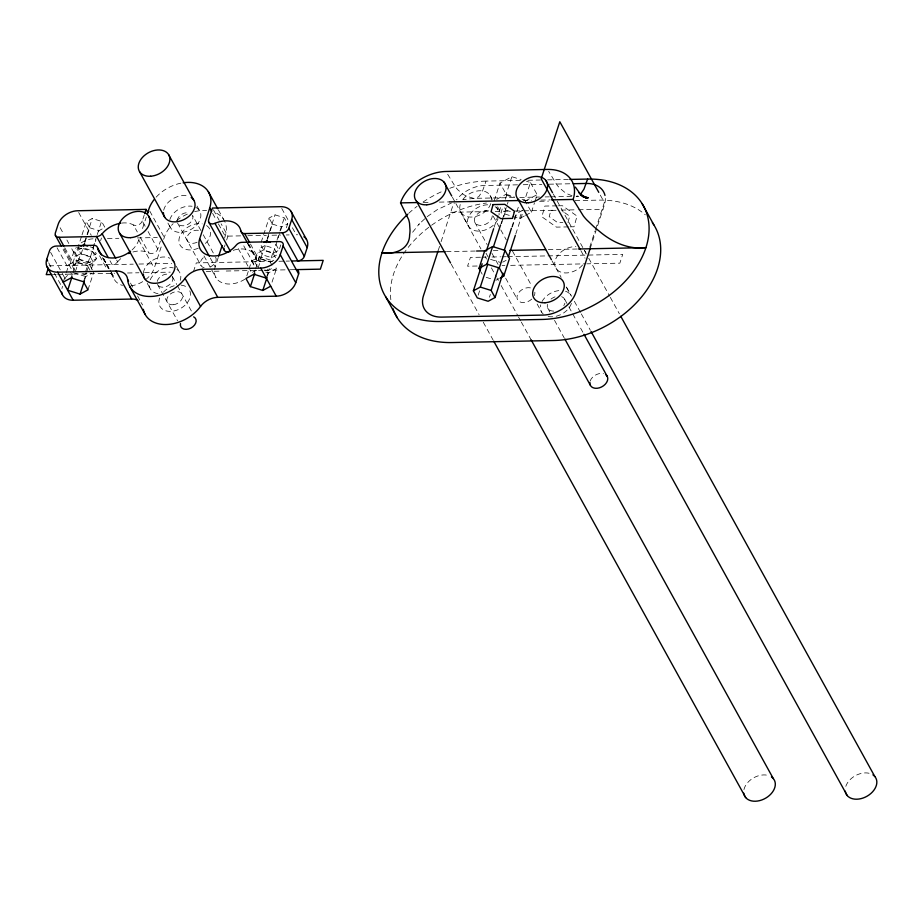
<?xml version="1.0" encoding="UTF-8"?>
<svg xmlns="http://www.w3.org/2000/svg" width="923" height="923" viewBox="0 0 923 923"><rect width="100%" height="100%" fill="white"/><g stroke="black" fill="none" stroke-linecap="round" stroke-linejoin="round"><path stroke-width="0.69" stroke-dasharray="4.62 3.46" d="M567.968 222.466L569.71 216.224L562.257 210.94M63.191 282.15L65.833 274.05M66.271 272.7L68.913 264.601L76.828 260.344L89.219 264.197L92.415 269.989M61.91 288.564A16.856 11.814 -28.9 0 1 62.233 287.376L62.591 286.28M64.922 279.15L65.106 278.608A5.619 3.934 -28.9 0 1 71.613 274.119L70.644 272.366M64.783 247.802L74.475 265.339A5.619 3.934 -28.9 0 1 70.829 261.059L73.69 252.279A16.856 11.814 -28.9 0 1 76.344 247.41M74.694 270.427L72.017 265.559L74.878 256.79L80.809 253.594L90.108 256.49L93.454 262.559L90.592 271.339M90.316 246.891L92.969 247.71L96.327 253.79L90.385 256.975L81.097 254.09L77.74 248.01L81.605 236.173M82.032 234.857L86.324 221.693L92.265 218.497L101.553 221.382L104.91 227.462L98.969 230.658L97.688 234.604M71.106 277.892L72.421 273.843M72.871 272.493L76.828 260.344M72.017 265.559L77.947 262.374L80.809 253.594M84.535 242.195L92.265 218.497M75.363 271.639L78.224 262.87L74.878 256.79M81.097 254.09L83.243 247.514M84.962 242.241L89.681 227.762L86.324 221.693M89.923 270.116L87.235 265.259L90.108 256.49M92.969 247.71L96.834 235.861M97.261 234.546L101.553 221.382M85.481 272.02L87.523 265.755L93.454 262.559M90.385 256.975L95.969 239.865M83.497 281.746L86.139 273.646M86.577 272.297L89.219 264.197M84.893 279.254L85.781 276.554L91.435 273.52M100.619 240.626L101.472 237.996M87.962 289.845L93.696 272.297M145.176 226.262L142.269 221.001L144.173 215.197M132.093 249.925A22.475 15.749 -28.9 0 0 138.762 240.038L140.019 236.196M142.523 228.523L146.284 217.009M132.958 251.991A22.475 15.749 -28.9 0 1 148.949 253.04A5.619 3.934 -28.9 0 0 157.764 249.072L160.371 241.076M130.824 285.876A22.475 15.749 -28.9 0 0 154.256 268.108L162.102 244.064M163.659 239.311L164.282 237.396A33.713 23.629 -28.9 0 1 173.143 223.654M193.438 271.685L196.299 262.905L272.723 261.382M244.976 279.15A22.475 15.749 -28.9 0 1 222.062 282.715A22.475 15.749 -28.9 0 1 215.174 266.885L218.313 257.286M224.566 238.099L225.2 236.173A33.713 23.629 -28.9 0 0 213.94 212.082M224.358 247.018L225.074 244.837M226.654 239.992L227.912 236.126L221.139 223.839M246.822 275.804L248.575 270.404M249.014 269.055L251.656 260.955L259.582 256.698L271.962 260.551M257.448 266.77L254.76 261.913L257.621 253.144L263.563 249.948L272.85 252.833L275.539 257.702M286.372 227.762L287.653 223.816L284.307 217.736L275.008 214.851L269.078 218.036L260.482 244.364L263.84 250.445L273.127 253.329L279.069 250.133L275.712 244.064L273.058 243.234M253.848 274.246L255.175 270.197M255.613 268.847L259.582 256.698M254.76 261.913L260.701 258.728L263.563 249.948M267.278 238.538L268.997 233.277M269.424 231.961L275.008 214.851M258.117 267.993L260.978 259.213L257.621 253.144M263.84 250.445L265.986 243.857M267.705 238.596L268.558 235.965M270.277 230.692L272.423 224.116L269.078 218.036M271.997 265.259L269.989 261.613L272.85 252.833M277.004 240.107L279.577 232.215M280.004 230.9L284.307 217.736M264.751 270.058L267.405 270.877L268.224 268.374M273.127 253.329L281.723 227L287.653 223.816M266.678 276.75L269.32 268.651M267.647 275.608L268.524 272.908L276.439 268.651L274.523 265.178M279.496 248.818L280.788 244.872M272.031 282.15L276.439 268.651M438.24 250.445L439.579 246.36M441.102 241.676L452.108 207.929A28.094 19.695 -28.9 0 1 454.347 203.037M520.399 180.412L486.086 181.093L482.475 191.119L478.818 196.611L475.576 198.214L462.885 199.645M494.267 200.637L499.989 183.089L511.861 176.708L521.16 179.593M494.082 227.346L500.681 207.098M496.643 199.368L506.139 194.257L511.861 176.708M524.31 216.017L519.557 218.566L500.97 212.798L503.173 206.048M505.377 199.299L506.704 195.249L499.989 183.089M501.004 223.62L501.893 220.92M502.331 219.57L508.054 202.022M478.172 295.187L479.937 289.787M501.512 223.631L503.277 218.232M503.716 216.882L505.919 210.132L504.616 207.779M511.85 226.989L519.337 204.041M489.455 297.206L490.332 294.506M512.357 227L516.765 213.501L522.533 210.398M525.499 215.382L531.429 212.186L524.726 200.037L530.448 182.489L526.468 181.243M519.557 218.566L522.199 210.467M515.761 234.084L522.81 212.486M531.429 212.186L534.509 202.737M534.959 201.387L537.163 194.638L530.448 182.489M589.728 247.272L595.047 230.969M595.497 229.608L604.357 202.449L599.477 193.622M590.085 248.76L604.403 204.883A28.094 19.695 -28.9 0 0 605.384 198.445M412.616 232.238L419.377 223.77L418.454 224.681L426.264 217.413M427.176 216.64L437.167 209.74L451.462 202.979M77.74 248.01L81.305 246.095M87.027 273.254L84.662 274.523L80.67 273.289M273.831 260.194L270.266 262.097L260.978 259.213M267.405 270.877L273.346 267.682M525.279 201.018L537.163 194.638M502.7 262.167L506.104 260.344M495.847 280.327L499.239 278.504M577.994 195.964L576.148 196.311L578.744 196.368M527.968 180.262L540.417 180.008M547.57 179.87L569.018 179.443M517.538 184.831L484.656 185.488A28.094 19.695 -28.9 0 0 456.481 199.876M523.26 184.715L541.847 184.346M549 184.196L570.449 183.769M514.111 197.545L473.637 198.353L466.046 195.976A115.687 49.542 88.9 0 1 462.792 193.98L458.004 189.942A68.233 29.224 88.9 0 1 455.57 187.138L447.147 173.374M519.753 197.441L539.494 197.037M545.135 196.934L549.358 196.841M550.777 196.818L571.925 196.391M423.449 202.425L429.299 202.31M439.371 202.114L449.432 201.906M523.237 200.441L531.417 200.268M540.763 200.083L550.2 199.899M539.586 201.306L548.47 201.133M575.121 200.603L599.235 200.118A89.9 63.006 -28.9 0 1 645.304 214.794M557.019 205.829L544.847 206.071L541.859 216.778L556.465 227.127L568.637 226.885M558.369 205.806L562.43 205.725L577.037 216.074L574.048 226.77L569.999 226.85M450.678 212.313L489.467 211.54M495.224 211.425L509.588 211.136M515.334 211.021L522.51 210.882M523.952 210.848L555.565 210.225M561.311 210.109L577.106 209.786M578.548 209.763L602.973 209.279M556.061 210.282L550.927 210.386L549.197 216.628L557.711 222.662L562.834 222.57M107.449 238.526L118.848 238.296M137.354 237.926L157.291 237.534M227.912 236.126L240.73 235.861M247.849 235.723L266.366 235.353M272.054 235.238L280.604 235.065M286.292 234.961L289.141 234.904M446.42 251.633L475.449 251.044M493.32 250.698L500.197 250.56M548.32 249.591L577.187 249.014M49.092 265.847L133.224 264.163M138.923 264.047L171.724 263.401M279 261.255L284.711 261.14M286.061 261.117L289.464 261.047M480.479 257.229L470.418 257.436L467.557 266.205L477.618 266.009M481.91 257.205L486.225 257.113M491.971 256.998L500.589 256.825M502.031 256.802L506.335 256.709M507.777 256.686L546.566 255.913M548.008 255.879L622.713 254.39L619.852 263.17L586.809 263.828M53.361 274.477L56.211 274.419M57.63 274.396L114.671 273.254M127.501 273L138.912 272.77M144.611 272.654L170.282 272.147M206.267 271.42L220.528 271.143M226.239 271.027L262.893 270.289M264.29 270.266L289.384 269.77M290.26 269.747L294.968 269.654M502.043 265.524L504.916 265.466M510.661 265.351L585.367 263.851M506.139 194.257L514.099 196.737M522.072 199.206L524.726 200.037M506.704 195.249L514.665 197.718M505.919 210.132L514.053 212.659M490.563 259.363L500.197 262.351M486.213 277.338L493.101 279.473M272.423 224.116L281.723 227M260.701 258.728L269.989 261.613M265.766 272.043L268.524 272.908M89.681 227.762L98.969 230.658M77.947 262.374L87.235 265.259M78.224 262.87L87.523 265.755M73.39 272.7L85.781 276.554M572.006 195.78L567.564 193.957A115.687 49.542 88.9 0 1 564.311 191.961L559.534 187.911A68.233 29.224 88.9 0 1 557.1 185.108L548.666 171.355M247.422 243.13L256.79 260.136M553.246 193.968L583.867 249.452M584.571 250.71L585.955 253.237M588.747 258.278L609.63 296.11M610.322 297.368L619.368 313.762M580.879 250.664L585.055 258.232M552.081 260.932L561.138 277.327M566.699 287.411L571.579 296.237M574.36 301.279L580.625 312.632M581.317 313.889L590.374 330.284M566.214 286.949L570.737 295.129M564.761 299.444L568.199 305.663M568.88 306.909L583.313 333.053M497.624 206.717L500.97 212.798M490.09 195.376L492.674 200.06M496.539 207.075L497.832 209.417M547.651 307.89L550.396 312.874M554.515 320.339L564.138 337.772M493.228 216.213L500.104 228.662M500.797 229.908L506.289 239.865M512.473 251.068L531.717 285.922M537.151 304.013L541.674 312.193M474.745 222.166L487.125 244.583M491.936 253.294L498.12 264.497M505.677 278.192L517.353 299.352M485.994 253.144L487.909 256.617M461.027 212.44L468.78 226.481M452.408 197.257L455.201 202.31M455.893 203.568L480.952 248.956M485.129 256.525L486.525 259.051M491.394 267.878L496.262 276.704M496.966 277.961L498.351 280.488M501.143 285.53L517.849 315.793M518.541 317.05L520.63 320.835M521.322 322.092L531.071 339.745M480.906 271.847L482.187 274.166M451.255 264.22L479.095 314.662M483.271 322.219L493.02 339.883M281.734 208.448L288.518 220.724M292.395 227.739L296.26 234.754A16.856 11.814 -28.9 0 1 297.61 234.788M250.491 244.087L260.171 261.636A5.619 3.934 -28.9 0 1 256.386 259.086A22.475 15.749 -28.9 0 0 232.584 250.571M248.61 243.776L255.348 255.971M247.664 243.303L256.386 259.086M243.753 245.853L255.371 266.897M251.656 260.955L254.852 266.735M218.405 209.959L223.793 219.72M238.238 248.575L247.929 266.112M249.868 269.62L250.837 271.374M213.386 209.809L219.201 220.332M212.602 213.375L216.478 220.389M218.416 223.897L225.2 236.173M197.003 206.037L200.153 211.782M200.902 230.554L192.607 215.509A8.422 5.907 -28.9 0 1 188.188 224.254A8.422 5.907 -28.9 0 1 178.151 224.001M203.256 234.788L214.874 255.844M210.329 258.117L215.174 266.885M203.983 255.902L216.109 277.869M177.504 222.974L201.029 265.605M167.94 223.101L170.524 227.773M149.757 211.079L164.282 237.396M176.235 266.193L180.112 273.208M148.084 231.535L157.764 249.072M172.278 276.404L176.708 284.457M177.401 285.715L191.419 311.074M121.824 223.054A22.475 15.749 -28.9 0 1 133.454 224.97L137.319 231.985M140.227 237.257L148.949 253.04M138.762 240.038L154.256 268.108M157.464 284.399L177.574 320.846M147.253 283.349L150.484 289.199M130.489 283.073L133.72 288.922M137.585 295.937L141.461 302.952M116.667 260.113L117.636 261.867A5.619 3.934 -28.9 0 1 112.121 264.589L109.214 259.328M78.686 212.498L91.273 235.307M103.607 258.486L108.776 267.843M110.068 270.185L112.641 274.858M103.376 258.359L109.179 268.881M111.118 272.389L113.056 275.908A22.475 15.749 -28.9 0 0 122.54 285.415M102.338 257.621L108.406 268.605M111.095 273.485L113.794 278.377M99.58 255.821L107.322 269.851M60.133 227.716L64.01 234.742M66.906 240.003L68.844 243.51M71.752 248.772L73.69 252.279M64.045 248.772L70.829 261.059M63.122 249.406L70.875 263.436M68.913 264.601L72.109 270.393M57.088 247.802L68.706 268.847M50.58 252.291L60.26 269.828M62.199 273.346L65.106 278.608M48.677 262.824L51.584 268.085M54.492 273.346L62.233 287.376M408.67 213.363A89.9 63.006 -28.9 0 1 417.081 206.325M423.034 202.056A89.9 63.006 -28.9 0 1 442.636 191.211M449.789 188.292A89.9 63.006 -28.9 0 1 486.086 181.093M390.856 299.698A89.9 63.006 -28.9 0 1 486.444 203.014M743.95 789.569A16.856 11.814 -28.9 0 1 769.101 775.724M845.803 786.361A16.856 11.814 -28.9 0 1 870.631 773.705M584.317 250.271A16.856 11.814 -28.9 0 1 586.151 254.044M582.586 264.982A16.856 11.814 -28.9 0 1 561.784 272.423A16.856 11.814 -28.9 0 1 556.373 257.598A16.856 11.814 -28.9 0 1 575.883 246.637M492.271 215.682A9.553 6.692 -28.9 0 1 481.148 225.397A9.553 6.692 -28.9 0 1 475.426 216.467A9.553 6.692 -28.9 0 1 489.432 211.24M534.832 292.222A9.553 6.692 -28.9 0 1 534.29 295.625M531.81 299.064A9.553 6.692 -28.9 0 1 519.361 301.602A9.553 6.692 -28.9 0 1 519.58 291.633A9.553 6.692 -28.9 0 1 532.04 288.426M495.155 206.706A16.856 11.814 -28.9 0 1 499.101 214.851M498.085 218.82A16.856 11.814 -28.9 0 1 477.053 231.038A16.856 11.814 -28.9 0 1 469.046 215.982A16.856 11.814 -28.9 0 1 490.736 205.021M462.977 199.345A16.856 11.814 -28.9 0 1 480.595 190.749A16.856 11.814 -28.9 0 1 491.382 200.003M490.782 203.602A16.856 11.814 -28.9 0 1 470.58 217.078A16.856 11.814 -28.9 0 1 460.773 203.037M561.646 296.664A9.553 6.692 -28.9 0 1 563.791 305.605M553.765 311.12A9.553 6.692 -28.9 0 1 547.42 304.371M551.031 299.098A9.553 6.692 -28.9 0 1 555.288 296.791M565.545 291.23A16.856 11.814 -28.9 0 1 571.337 296.295M571.429 303.367A16.856 11.814 -28.9 0 1 546.601 316.012M543.266 314.074A16.856 11.814 -28.9 0 1 540.705 304.913M542.009 301.567A16.856 11.814 -28.9 0 1 560.492 290.503M590.178 381.026A9.553 6.692 -28.9 0 1 603.527 373.63M189.826 290.837A16.856 11.814 -28.9 0 1 174.309 310.889A16.856 11.814 -28.9 0 1 159.817 297.575M163.394 292.164A16.856 11.814 -28.9 0 1 175.658 285.415M181.116 285.138A16.856 11.814 -28.9 0 1 187.911 288.057M197.107 242.207A8.422 5.907 -28.9 0 1 187.704 241.388A8.422 5.907 -28.9 0 1 189.965 232.931A8.422 5.907 -28.9 0 1 200.141 230.865M206.579 225.547A16.856 11.814 -28.9 0 1 205.229 243.649M198.272 248.195A16.856 11.814 -28.9 0 1 179.05 238.965A16.856 11.814 -28.9 0 1 202.172 223.862M110.299 273.439A5.619 3.934 -28.9 0 1 113.056 275.908M117.636 261.867A22.475 15.749 -28.9 0 1 120.728 258.671M176.501 220.666A33.713 23.629 -28.9 0 1 188.454 213.651M194.615 211.644A33.713 23.629 -28.9 0 1 206.602 210.548M252.59 272.32A5.619 3.934 -28.9 0 1 257.309 270.404M141.011 302.559A16.856 11.814 -28.9 0 1 142.5 304.948M81.189 242.887A16.856 11.814 -28.9 0 1 93.211 238.815M142.269 221.001A5.619 3.934 -28.9 0 1 133.454 224.97M163.694 210.202A16.856 11.814 -28.9 0 1 188.846 196.368M177.181 220.585A8.422 5.907 -28.9 0 1 189.215 212.878M215.555 257.079A8.422 5.907 -28.9 0 1 208.321 267.624M204.133 267.716A8.422 5.907 -28.9 0 1 200.406 262.813A8.422 5.907 -28.9 0 1 205.16 256.329M195.861 207.41A16.856 11.814 -28.9 0 1 191.384 229.239A16.856 11.814 -28.9 0 1 169.232 223.158M169.82 219.547A16.856 11.814 -28.9 0 1 192.053 206.244M176.939 269.481A16.856 11.814 -28.9 0 1 180.239 280.361M158.018 293.664A16.856 11.814 -28.9 0 1 149.191 284.584M150.23 279.784A16.856 11.814 -28.9 0 1 173.328 267.924M143.446 272.839A16.856 11.814 -28.9 0 1 153.576 259.755A16.856 11.814 -28.9 0 1 170.017 258.313M172.566 276.935A8.422 5.907 -28.9 0 1 167.767 285.888A8.422 5.907 -28.9 0 1 157.752 284.93M157.233 281.411A8.422 5.907 -28.9 0 1 169.809 274.489M156.137 197.164A33.713 23.629 -28.9 0 1 182.143 182.939M81.686 248.195L74.763 251.921L78.674 259.005L89.508 262.374L96.442 258.659L92.519 251.564L81.686 248.195M264.993 245.564L259.051 248.749L262.409 254.829L271.697 257.713L277.638 254.529L274.281 248.449L264.993 245.564M173.466 304.728A8.422 5.907 -28.9 0 0 182.085 294.149A8.422 5.907 -28.9 0 0 168.54 295.752A8.422 5.907 -28.9 0 0 173.466 304.728M78.351 258.682A11.238 6.415 18.1 0 0 96.234 258.913A11.238 6.415 18.1 0 0 82.216 248.264A11.238 6.415 18.1 0 0 78.351 258.682"/><path stroke-width="1.38" d="M47.708 261.071L46.738 259.305L49.611 250.537A5.619 3.934 -28.9 0 1 56.118 246.049L93.765 245.299A5.619 3.934 -28.9 0 1 97.561 247.837L101.438 254.852M48.273 268.351L46.231 274.627L51.93 274.512M72.063 276.75L67.667 290.249L80.047 294.102L87.962 289.845L83.497 281.746L71.106 277.892L63.191 282.15M83.67 246.199L84.524 243.557M80.047 294.102L84.455 280.604M144.646 213.744L146.065 209.383L77.717 210.744A16.856 11.814 -28.9 0 0 58.195 224.208L55.334 232.988A5.619 3.934 -28.9 0 0 58.98 237.269L63.814 246.049M147.53 213.167L148.788 209.325A33.713 23.629 -28.9 0 1 154.083 199.599M209.371 256.363L199.68 238.826L209.706 208.113A33.713 23.629 -28.9 0 0 183.123 182.789M218.659 256.202L222.143 245.518M270.716 286.199L262.801 290.457L250.41 286.603L254.817 273.104M266.412 242.541L267.278 239.911M262.801 290.457L267.197 276.958M46.738 259.305A16.856 11.814 -28.9 0 0 57.676 272.17L116.125 271.004A16.856 11.814 -28.9 0 1 127.628 279.484A33.713 23.629 -28.9 0 0 150.611 296.468A33.713 23.629 -28.9 0 0 185.062 278.342A16.856 11.814 -28.9 0 1 202.275 269.285L260.724 268.108A16.856 11.814 -28.9 0 0 280.257 254.644L283.119 245.876A5.619 3.934 -28.9 0 0 279.473 241.584L241.814 242.334A5.619 3.934 -28.9 0 0 236.311 245.068A22.475 15.749 -28.9 0 1 210.236 255.683A22.475 15.749 -28.9 0 1 199.68 238.826M244.676 233.565L282.334 232.815A5.619 3.934 -28.9 0 0 288.841 228.327L291.703 219.547A16.856 11.814 -28.9 0 0 280.765 206.694L212.417 208.056L208.633 219.674A5.619 3.934 -28.9 0 0 214.967 223.343A22.475 15.749 -28.9 0 1 240.891 231.027A5.619 3.934 -28.9 0 0 244.676 233.565L249.522 242.334M143.353 309.332A33.713 23.629 -28.9 0 0 167.225 324.492A33.713 23.629 -28.9 0 0 200.556 306.413A16.856 11.814 -28.9 0 1 217.77 297.344L276.219 296.179A16.856 11.814 -28.9 0 0 295.752 282.715L298.614 273.935A5.619 3.934 -28.9 0 0 296.721 269.92M282.334 232.815L297.829 260.874A5.619 3.934 -28.9 0 0 304.336 256.386L307.197 247.618A16.856 11.814 -28.9 0 0 303.898 236.738M438.021 251.125L423.484 295.672A28.094 19.695 -28.9 0 0 441.713 317.108L543.232 315.078A28.094 19.695 -28.9 0 0 575.779 292.637L590.305 248.091M480.272 270.693L478.991 268.374L484.713 250.825L492.628 246.568L505.019 250.421L509.496 258.521L503.762 276.069L500.37 277.892M502.989 273.231L495.063 297.529L488.129 301.256L477.295 297.887L473.384 290.791L482.187 263.793M486.594 250.295L493.643 228.696M478.991 268.374L486.906 264.128L492.628 246.568M473.384 290.791L480.306 287.076L487.794 264.128M493.517 246.579L500.566 224.97M495.063 297.529L491.151 290.445L498.639 267.485M504.362 249.937L511.411 228.339M503.762 276.069L499.297 267.97L505.019 250.421M508.273 257.032L515.322 235.434M569.837 179.42L587.605 179.074L583.994 189.088L580.348 194.58M81.305 246.095L83.67 244.826L87.662 246.06M264.047 242.449L266.424 241.18L270.404 242.414M383.83 252.879C395.771 254.529 409.604 248.633 409.639 234.88A115.687 65.983 18.1 0 0 410.02 230.381L409.547 223.366A68.233 38.916 18.1 0 0 408.612 219.524L400.536 202.887A39.331 27.563 -28.9 0 1 446.086 171.47L547.616 169.44A39.331 27.563 -28.9 0 1 573.125 199.437L583.405 216.04A68.233 38.916 18.1 0 0 586.67 219.836L593.87 226.712A115.687 65.983 18.1 0 0 599.154 231.096C612.076 242.218 628.586 249.764 645.927 247.641A89.9 63.006 -28.9 0 0 587.605 179.074M573.31 183.712L586.174 183.458A28.094 19.695 -28.9 0 1 604.992 195.422M400.536 202.887L418.061 202.541M449.432 201.906L519.188 200.522M551.55 199.876L573.125 199.437M58.98 237.269L96.627 236.519A5.619 3.934 -28.9 0 0 102.141 233.796A22.475 15.749 -28.9 0 1 120.728 223.204M381.96 252.914L445.198 251.656M476.591 251.021L486.652 250.825M509.634 250.364L545.562 249.648M578.502 248.991L645.927 247.641A89.9 63.006 -28.9 0 1 541.801 319.462L440.283 321.492A89.9 63.006 -28.9 0 1 380.841 286.118A89.9 63.006 -28.9 0 1 407.735 214.24M291.841 261.001L323.212 260.367L320.35 269.147L296.11 269.631M61.726 292.164A16.856 11.814 -28.9 0 0 73.171 300.24L131.62 299.064A16.856 11.814 -28.9 0 1 137.954 300.31M583.809 196.887L588.32 197.834L582.632 196.461L586.474 197.695L580.567 195.111L586.74 198.33L578.975 192.872M486.906 264.128L499.297 267.97M480.306 287.076L491.151 290.445M266.239 278.1L253.848 274.246L245.933 278.504L250.41 286.603M580.971 194.926L575.341 187.104M642.2 203.764L653.819 224.808M598.785 192.365L559.811 121.755L541.201 178.797L580.175 249.406M545.585 180.1L552.542 192.711M620.764 316.289L874.831 776.531M517.976 199.149L551.389 259.675M591.066 331.542L847.222 795.568M583.994 334.299L607.369 376.63M564.83 339.018L590.259 385.076M444.055 182.131L451.716 195.999M531.071 339.745L773.301 778.562M416.446 201.179L450.562 262.963M493.713 341.141L745.692 797.599M385.687 296.802L397.305 317.847M291.01 211.321L306.494 239.392M291.703 219.547L307.197 247.618M288.841 228.327L304.336 256.386M283.119 245.876L298.614 273.935M280.257 254.644L295.752 282.715M240.891 231.027L246.695 241.549M260.724 268.108L276.219 296.179M208.298 191.649L217.736 208.736M209.706 208.113L211.644 211.621M214.967 223.343L230.462 251.414A5.619 3.934 -28.9 0 1 223.966 248.391M208.586 221.855L224.081 249.914M168.597 154.579L193.772 200.187M202.275 269.285L217.77 297.344M139.535 171.643L164.709 217.251M185.062 278.342L200.556 306.413M146.065 209.383L148.003 212.89M148.557 216.005L173.732 261.613M119.494 233.069L144.68 278.677M127.628 279.484L128.597 281.25M102.141 233.796L115.698 258.359M129.647 286.349L145.142 314.42M116.125 271.004L131.62 299.064M96.627 236.519L108.245 257.575M55.38 235.365L61.183 245.899M57.676 272.17L73.171 300.24M46.877 266.459L62.372 294.529M652.365 222.639A89.9 63.006 -28.9 0 1 640.943 297.702A89.9 63.006 -28.9 0 1 553.419 340.518L451.901 342.548A89.9 63.006 -28.9 0 1 392.898 308.513M771.432 776.901A16.856 11.814 -28.9 0 1 765.802 798.083A16.856 11.814 -28.9 0 1 743.765 793.203M872.95 774.87A16.856 11.814 -28.9 0 1 867.332 796.053A16.856 11.814 -28.9 0 1 845.283 791.184M605.569 374.519A9.553 6.692 -28.9 0 1 601.565 386.968A9.553 6.692 -28.9 0 1 589.878 382.376M130.605 251.194A22.475 15.749 -28.9 0 1 97.561 247.837M128.655 253.56A22.475 15.749 -28.9 0 1 129.728 253.098M191.176 197.534A16.856 11.814 -28.9 0 1 184.819 219.132A16.856 11.814 -28.9 0 1 163.417 212.636M172.139 259.732A16.856 11.814 -28.9 0 1 164.017 280.961A16.856 11.814 -28.9 0 1 143.377 274.05M193.657 316.854A8.422 5.907 -28.9 0 1 190.726 328.15A8.422 5.907 -28.9 0 1 180.481 323.512M493.055 204.583L491.071 211.725L500.808 218.624L512.53 218.382L514.515 211.252L504.777 204.352L493.055 204.583M426.807 204.779A16.856 11.814 -28.9 0 0 445.348 184.196A16.856 11.814 -28.9 0 0 418.604 185.984A16.856 11.814 -28.9 0 0 426.807 204.779M528.337 202.748A16.856 11.814 -28.9 0 0 546.878 182.166A16.856 11.814 -28.9 0 0 520.134 183.954A16.856 11.814 -28.9 0 0 528.337 202.748M545.008 302.756A16.856 11.814 -28.9 0 0 563.549 282.173A16.856 11.814 -28.9 0 0 536.805 283.961A16.856 11.814 -28.9 0 0 545.008 302.756M150.622 176.235A16.856 11.814 -28.9 0 0 169.163 155.652A16.856 11.814 -28.9 0 0 142.419 157.441A16.856 11.814 -28.9 0 0 150.622 176.235M130.581 237.661A16.856 11.814 -28.9 0 0 149.122 217.078A16.856 11.814 -28.9 0 0 122.378 218.866A16.856 11.814 -28.9 0 0 130.581 237.661"/></g></svg>
